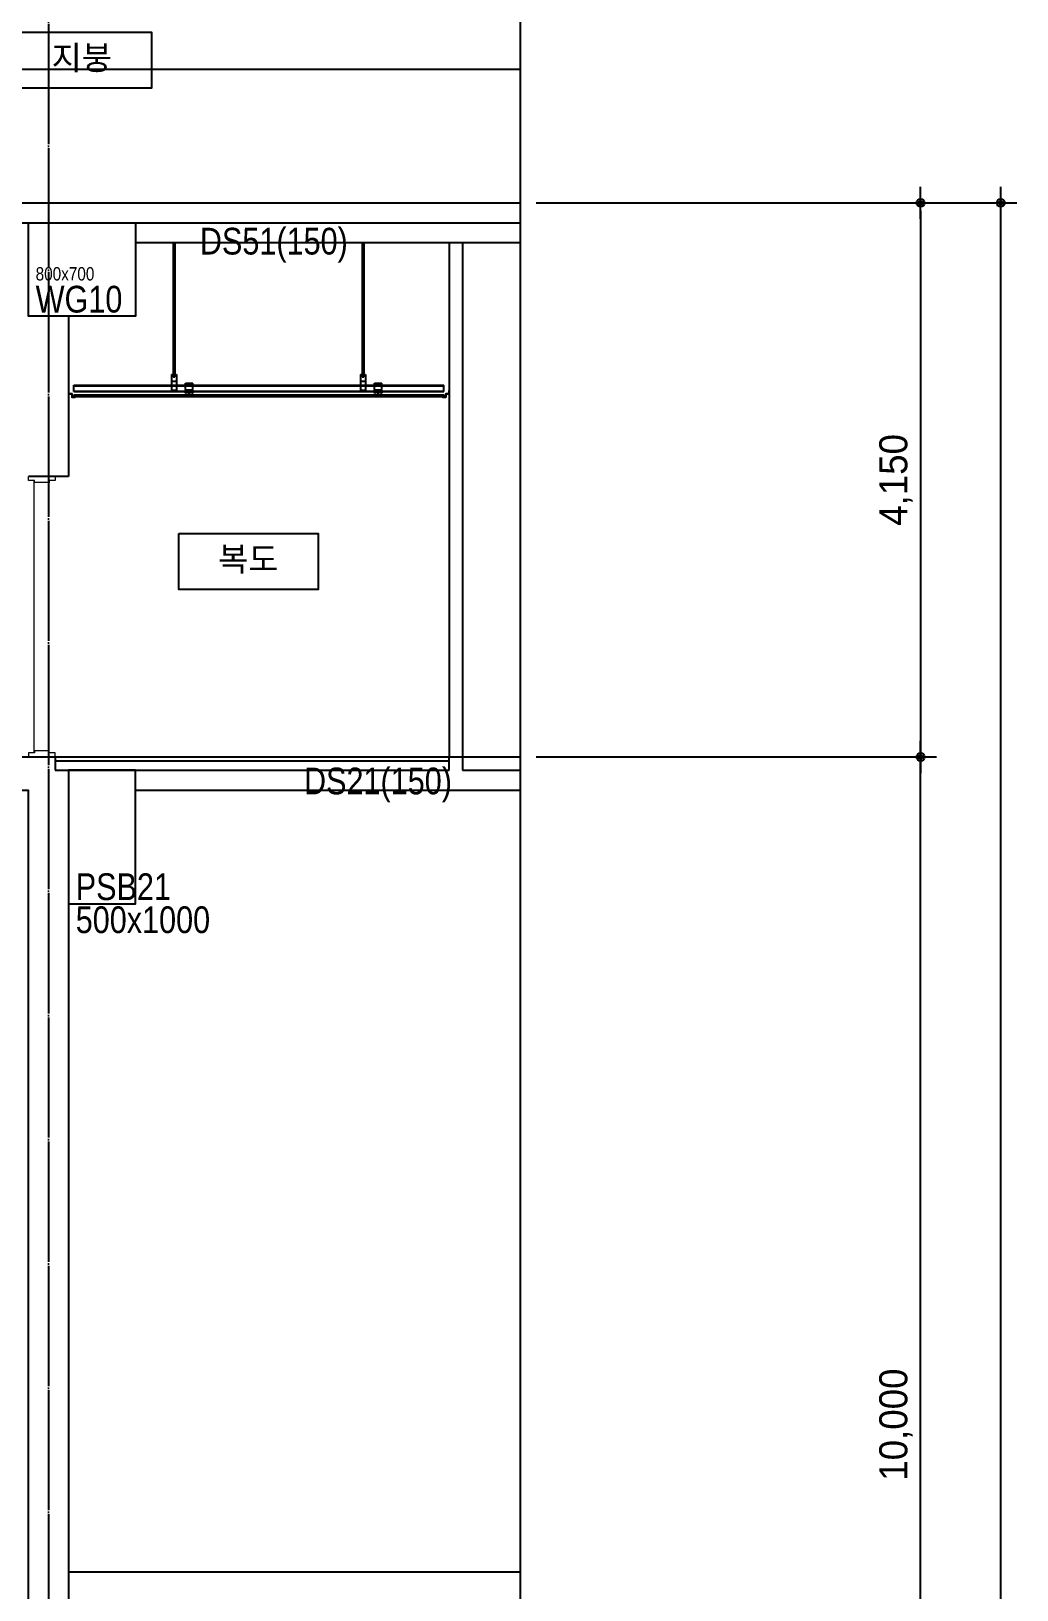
# Model space of a CAD drawing. Header units: millimetres. Extents: x 11948722 to 13111668, y -10771712 to -10232988.
# Drawn here: x 12080334 to 12087714, y -10542400 to -10530727 of the extents above; entities that cross this region are included whole.
import ezdxf
from ezdxf.enums import TextEntityAlignment as Align

# ---------------------------------------------------------------- set-up
doc = ezdxf.new("R2010")
doc.units = ezdxf.units.MM
doc.header["$LTSCALE"] = 150
doc.header["$MEASUREMENT"] = 0
doc.linetypes.add('CEN', pattern=[6.2, 6, -0.1, 0, -0.1])
doc.linetypes.add('Xref-계단단면도$0$HIDDEN', pattern=[0.375, 0.25, -0.125])
doc.layers.get('0').update_dxf_attribs({"linetype": 'CONTINUOUS'})
doc.layers.get('Defpoints').update_dxf_attribs({"color": 117, "linetype": 'CONTINUOUS'})
for name, color, linetype in [('A-FIN-4', 9, 'CONTINUOUS'), ('A-중심선', 10, 'CEN'), ('CON-C', 2, 'CONTINUOUS'), ('helco', 7, 'CONTINUOUS'), ('Xref-계단단면도$0$3 dim0', 7, 'CONTINUOUS'), ('Xref-계단단면도$0$4', 4, 'CONTINUOUS'), ('Xref-계단단면도$0$8', 8, 'CONTINUOUS'), ('Xref-계단단면도$0$ELE-3', 6, 'CONTINUOUS'), ('Xref-계단단면도$0$FIN', 5, 'CONTINUOUS'), ('Xref-계단단면도$0$TEX', 3, 'CONTINUOUS'), ('Xref-계단단면도$0$TEX-SYM', 3, 'CONTINUOUS')]:
    doc.layers.add(name, color=color, linetype=linetype)
doc.layers.add('Xref-계단단면도$0$A-DOR', color=4, linetype='CONTINUOUS', lineweight=0)
doc.styles.add('A.NARROW', font='ARIALN.TTF')
doc.styles.add('Xref-계단단면도$0$나눔고딕 Se', font='')
doc.styles.add('Xref-계단단면도$0$돋움', font='')
doc.styles.get('Xref-계단단면도$0$나눔고딕 Se').set_extended_font_data('Dotum')
doc.styles.get('Xref-계단단면도$0$돋움').set_extended_font_data('Dotum')
doc.dimstyles.new('Xref-계단단면도$0$A1-100', dxfattribs={"dimtxt": 3, "dimasz": 1, "dimexe": 2, "dimexo": 2, "dimgap": 1, "dimtad": 1, "dimdec": 0, "dimzin": 12, "dimdsep": 46, "dimlunit": 6, "dimtxsty": 'Xref-계단단면도$0$나눔고딕 Se', "dimblk1": 'Xref-계단단면도$0$DIMDOT', "dimblk2": 'Xref-계단단면도$0$DIMDOT', "dimsah": 1, "dimcen": -1, "dimdle": 2, "dimclrd": 256, "dimclre": 256, "dimclrt": 3, "dimadec": 0, "dimazin": 0, "dimtfac": 1, "dimtdec": 0, "dimtix": 1, "dimtmove": 2, "dimatfit": 3, "dimldrblk": 'Xref-계단단면도$0$DIMDOT', "dimfxl": 1, "dimtvp": 1, "dimtolj": 1, "dimtzin": 12, "dimlwd": -1, "dimlwe": -1, "dimarcsym": 0})

# ---------------------------------------------------------------- blocks, each defined once
blk = doc.blocks.new('Xref-계단단면도$0$DIMDOT')
at = {"color": 0}
blk.add_line((-2, 0), (2, 0), dxfattribs=at)
for radius in [0.5, 0.25]:
    blk.add_circle((0, 0), radius, dxfattribs=at)
blk = doc.blocks.new('*D742')
at = {"layer": 'Defpoints', "color": 0, "transparency": 16777216}
for p in [(12083994, -10532013), (12087594, -10532013), (12083994, -10566163)]:
    blk.add_point(p, dxfattribs=at)
at = {"layer": 'Xref-계단단면도$0$3 dim0', "transparency": 16777216}
for p, q in [((12084114, -10532013), (12087714, -10532013)), ((12087594, -10566103), (12087594, -10532073)), ((12084114, -10566163), (12087714, -10566163))]:
    blk.add_line(p, q, dxfattribs=at)
at = {"layer": 'Xref-계단단면도$0$3 dim0', "transparency": 16777216, "xscale": 60, "yscale": 60, "zscale": 60}
for p, rotation in [((12087594, -10532013), 90), ((12087594, -10566163), 270)]:
    blk.add_blockref('Xref-계단단면도$0$DIMDOT', p, dxfattribs=dict(at, rotation=rotation))
at = {"layer": 'Xref-계단단면도$0$3 dim0', "color": 3, "transparency": 16777216, "insert": (12087409, -10549088), "char_height": 210, "attachment_point": 5, "rotation": 90, "style": 'Xref-계단단면도$0$나눔고딕 Se'}
blk.add_mtext('\\A1;34,150', dxfattribs=at)
blk = doc.blocks.new('*D743')
at = {"layer": 'Defpoints', "color": 0, "transparency": 16777216}
for p in [(12083994, -10532013), (12083994, -10536163), (12086994, -10536163)]:
    blk.add_point(p, dxfattribs=at)
at = {"layer": 'Xref-계단단면도$0$3 dim0', "transparency": 16777216}
for p, q in [((12084114, -10532013), (12087114, -10532013)), ((12086994, -10532073), (12086994, -10536103)), ((12084114, -10536163), (12087114, -10536163))]:
    blk.add_line(p, q, dxfattribs=at)
at = {"layer": 'Xref-계단단면도$0$3 dim0', "transparency": 16777216, "xscale": 60, "yscale": 60, "zscale": 60}
for p, rotation in [((12086994, -10532013), 90), ((12086994, -10536163), 270)]:
    blk.add_blockref('Xref-계단단면도$0$DIMDOT', p, dxfattribs=dict(at, rotation=rotation))
at = {"layer": 'Xref-계단단면도$0$3 dim0', "color": 3, "transparency": 16777216, "insert": (12086809, -10534088), "char_height": 210, "attachment_point": 5, "rotation": 90, "style": 'Xref-계단단면도$0$나눔고딕 Se'}
blk.add_mtext('\\A1;4,150', dxfattribs=at)
blk = doc.blocks.new('*D744')
at = {"layer": 'Defpoints', "color": 0, "transparency": 16777216}
for p in [(12083994, -10536163), (12086994, -10536163), (12083994, -10546163)]:
    blk.add_point(p, dxfattribs=at)
at = {"layer": 'Xref-계단단면도$0$3 dim0', "transparency": 16777216}
for p, q in [((12084114, -10536163), (12087114, -10536163)), ((12086994, -10546103), (12086994, -10536223)), ((12084114, -10546163), (12087114, -10546163))]:
    blk.add_line(p, q, dxfattribs=at)
at = {"layer": 'Xref-계단단면도$0$3 dim0', "transparency": 16777216, "xscale": 60, "yscale": 60, "zscale": 60}
for p, rotation in [((12086994, -10536163), 90), ((12086994, -10546163), 270)]:
    blk.add_blockref('Xref-계단단면도$0$DIMDOT', p, dxfattribs=dict(at, rotation=rotation))
at = {"layer": 'Xref-계단단면도$0$3 dim0', "color": 3, "transparency": 16777216, "insert": (12086809, -10541163), "char_height": 210, "attachment_point": 5, "rotation": 90, "style": 'Xref-계단단면도$0$나눔고딕 Se'}
blk.add_mtext('\\A1;10,000', dxfattribs=at)

msp = doc.modelspace()

# ---------------------------------------------------------------- linework, layer by layer
at = {"layer": 'A-FIN-4'}
for p, q in [((12076713.6, -10532012.8), (12083994.3, -10532012.8)), ((12080513.6, -10536162.8), (12083463.6, -10536162.8)), ((12083563.6, -10536162.8), (12083994.3, -10536162.8)), ((12080513.6, -10536192.8), (12083463.6, -10536192.8))]:
    msp.add_line(p, q, dxfattribs=at)
at = {"layer": 'A-중심선'}
msp.add_line((12080463.6, -10528812.8), (12080463.6, -10576355.8), dxfattribs=at)
at = {"layer": 'A-중심선', "linetype": 'ByBlock', "ltscale": 0.5}
for p, q in [((12066368.4, -10531012.8), (12083994.3, -10531012.8)), ((12066368.4, -10532012.8), (12083994.3, -10532012.8)), ((12066368.4, -10536162.8), (12083994.3, -10536162.8))]:
    msp.add_line(p, q, dxfattribs=at)
at = {"layer": 'CON-C', "ltscale": 1200}
for p, q in [((12076713.6, -10532162.8), (12083994.3, -10532162.8)), ((12083994.3, -10532312.8), (12081113.6, -10532312.8)), ((12080613.6, -10532862.8), (12080613.6, -10534062.8)), ((12080613.6, -10534062.8), (12080313.6, -10534062.8)), ((12080313.6, -10536162.8), (12080513.6, -10536162.8)), ((12080513.6, -10536162.8), (12080513.6, -10536262.8)), ((12083463.6, -10536262.8), (12083463.6, -10536162.8)), ((12083463.6, -10536162.8), (12083563.6, -10536162.8)), ((12083563.6, -10536162.8), (12083563.6, -10536262.8)), ((12080513.6, -10536262.8), (12083463.6, -10536262.8)), ((12083563.6, -10536262.8), (12083994.3, -10536262.8))]:
    msp.add_line(p, q, dxfattribs=at)
at = {"layer": 'CON-C'}
for points in [[(12080313.6, -10532162.8), (12081113.6, -10532162.8), (12081113.6, -10532862.8), (12080313.6, -10532862.8)], [(12080613.6, -10537262.8), (12081113.6, -10537262.8), (12081113.6, -10536262.8), (12080613.6, -10536262.8)]]:
    msp.add_lwpolyline(points, close=True, dxfattribs=at)
at = {"layer": 'CON-C', "ltscale": 1200, "flags": 128}
for points in [[(12080613.6, -10537222.8), (12080613.6, -10537222.8), (12080613.6, -10544062.8), (12080313.6, -10544062.8), (12080313.6, -10536412.8), (12076713.6, -10536412.8), (12076713.6, -10540362.8)], [(12083994.3, -10536412.8), (12081113.6, -10536412.8)]]:
    msp.add_lwpolyline(points, dxfattribs=at)
at = {"layer": 'Defpoints', "ltscale": 1200}
msp.add_lwpolyline([(12066368.4, -10525959.4), (12083994.3, -10525959.4), (12083994.3, -10580443.8), (12066368.4, -10580443.8)], close=True, dxfattribs=at)
at = {"layer": 'helco'}
for p, q in [((12083463.6, -10532312.8), (12083463.6, -10536162.8)), ((12083563.6, -10532312.8), (12083563.6, -10536162.8))]:
    msp.add_line(p, q, dxfattribs=at)
at = {"layer": 'Xref-계단단면도$0$4', "ltscale": 0.1}
for points in [[(12080663.6, -10533468.8), (12080663.6, -10533462.8), (12080662.6, -10533462.8), (12080662.6, -10533467.8), (12080639.6, -10533467.8), (12080639.6, -10533442.8), (12080614.6, -10533442.8), (12080614.6, -10533418.8), (12080613.6, -10533418.8), (12080613.6, -10533443.8), (12080638.6, -10533443.8), (12080638.6, -10533468.8), (12080663.6, -10533468.8)], [(12083413.6, -10533468.8), (12083413.6, -10533462.8), (12083414.6, -10533462.8), (12083414.6, -10533467.8), (12083437.6, -10533467.8), (12083437.6, -10533442.8), (12083462.6, -10533442.8), (12083462.6, -10533418.8), (12083463.6, -10533418.8), (12083463.6, -10533443.8), (12083438.6, -10533443.8), (12083438.6, -10533468.8), (12083413.6, -10533468.8)]]:
    msp.add_lwpolyline(points, dxfattribs=at)
at = {"layer": 'Xref-계단단면도$0$8'}
for p, q in [((12081397.4, -10532312.8), (12081397.4, -10533291.5)), ((12081408.6, -10532312.8), (12081408.6, -10533291.5)), ((12082812.2, -10532312.8), (12082812.2, -10533291.5)), ((12082823.4, -10532312.8), (12082823.4, -10533291.5)), ((12081384.3, -10533297.8), (12081384.3, -10533416.5)), ((12081384.3, -10533297.8), (12081421.8, -10533297.8)), ((12081384.3, -10533301.5), (12081421.8, -10533301.5)), ((12081384.3, -10533347.8), (12081421.8, -10533347.8)), ((12081391.8, -10533294), (12081414.3, -10533294)), ((12081391.8, -10533294), (12081391.8, -10533297.8)), ((12081391.8, -10533301.5), (12081391.8, -10533305.3)), ((12081391.8, -10533305.3), (12081414.3, -10533305.3)), ((12081395.5, -10533294), (12081395.5, -10533297.8)), ((12081395.5, -10533301.5), (12081395.5, -10533305.3)), ((12081397.4, -10533289), (12081408.6, -10533289)), ((12081397.4, -10533291.5), (12081408.6, -10533291.5)), ((12081397.4, -10533305.3), (12081397.4, -10533316.5)), ((12081397.4, -10533306.5), (12081408.6, -10533306.5)), ((12081397.4, -10533309), (12081408.6, -10533309)), ((12081397.4, -10533311.5), (12081408.6, -10533311.5)), ((12081397.4, -10533314), (12081408.6, -10533314)), ((12081397.4, -10533314), (12081408.6, -10533314)), ((12081397.4, -10533316.5), (12081408.6, -10533316.5)), ((12081408.6, -10533305.3), (12081408.6, -10533316.5)), ((12081410.5, -10533294), (12081410.5, -10533297.8)), ((12081410.5, -10533301.5), (12081410.5, -10533305.3)), ((12081414.3, -10533294), (12081414.3, -10533297.8)), ((12081414.3, -10533301.5), (12081414.3, -10533305.3)), ((12081421.8, -10533297.8), (12081421.8, -10533416.5)), ((12081489, -10533364), (12081545.2, -10533364)), ((12081489, -10533407.8), (12081489, -10533364)), ((12081489, -10533366.5), (12081545.2, -10533366.5)), ((12081497.7, -10533369.4), (12081497.7, -10533364)), ((12081512.7, -10533369.4), (12081512.7, -10533364)), ((12081521.5, -10533369.4), (12081521.5, -10533364)), ((12081536.5, -10533369.4), (12081536.5, -10533364)), ((12081545.2, -10533407.8), (12081545.2, -10533364)), ((12082799, -10533297.8), (12082799, -10533416.5)), ((12082799, -10533297.8), (12082836.5, -10533297.8)), ((12082799, -10533301.5), (12082836.5, -10533301.5)), ((12082799, -10533347.8), (12082836.5, -10533347.8)), ((12082806.5, -10533294), (12082829, -10533294)), ((12082806.5, -10533294), (12082806.5, -10533297.8)), ((12082806.5, -10533301.5), (12082806.5, -10533305.3)), ((12082806.5, -10533305.3), (12082829, -10533305.3)), ((12082810.3, -10533294), (12082810.3, -10533297.8)), ((12082810.3, -10533301.5), (12082810.3, -10533305.3)), ((12082812.2, -10533289), (12082823.4, -10533289)), ((12082812.2, -10533291.5), (12082823.4, -10533291.5)), ((12082812.2, -10533305.3), (12082812.2, -10533316.5)), ((12082812.2, -10533306.5), (12082823.4, -10533306.5)), ((12082812.2, -10533309), (12082823.4, -10533309)), ((12082812.2, -10533311.5), (12082823.4, -10533311.5)), ((12082812.2, -10533314), (12082823.4, -10533314)), ((12082812.2, -10533314), (12082823.4, -10533314)), ((12082812.2, -10533316.5), (12082823.4, -10533316.5)), ((12082823.4, -10533305.3), (12082823.4, -10533316.5)), ((12082825.3, -10533294), (12082825.3, -10533297.8)), ((12082825.3, -10533301.5), (12082825.3, -10533305.3)), ((12082829, -10533294), (12082829, -10533297.8)), ((12082829, -10533301.5), (12082829, -10533305.3)), ((12082836.5, -10533297.8), (12082836.5, -10533416.5)), ((12082903.8, -10533364), (12082960, -10533364)), ((12082903.8, -10533407.8), (12082903.8, -10533364)), ((12082903.8, -10533366.5), (12082960, -10533366.5)), ((12082912.5, -10533369.4), (12082912.5, -10533364)), ((12082927.5, -10533369.4), (12082927.5, -10533364)), ((12082936.3, -10533369.4), (12082936.3, -10533364)), ((12082951.3, -10533369.4), (12082951.3, -10533364)), ((12082960, -10533407.8), (12082960, -10533364)), ((12081384.3, -10533416.5), (12081421.8, -10533416.5)), ((12081489, -10533375.3), (12081492.7, -10533375.3)), ((12081495.2, -10533414), (12081489, -10533407.8)), ((12081489, -10533414), (12081495.2, -10533414)), ((12081489, -10533437.8), (12081489, -10533414)), ((12081496.5, -10533437.8), (12081489, -10533437.8)), ((12081491.5, -10533435.3), (12081491.5, -10533416.5)), ((12081491.5, -10533416.5), (12081495.2, -10533416.5)), ((12081491.5, -10533424), (12081542.7, -10533424)), ((12081494.4, -10533435.3), (12081491.5, -10533435.3)), ((12081494.7, -10533375.3), (12081497.7, -10533375.3)), ((12081495.2, -10533416.5), (12081495.2, -10533414)), ((12081495.2, -10533414), (12081539, -10533414)), ((12081497.7, -10533375.3), (12081497.7, -10533371.1)), ((12081525.2, -10533437.8), (12081509, -10533437.8)), ((12081523.1, -10533435.3), (12081511.1, -10533435.3)), ((12081512.7, -10533375.3), (12081512.7, -10533371.1)), ((12081512.7, -10533375.3), (12081515.8, -10533375.3)), ((12081517.5, -10533375.3), (12081521.5, -10533375.3)), ((12081521.5, -10533375.3), (12081521.5, -10533371.1)), ((12081536.5, -10533375.3), (12081536.5, -10533371.1)), ((12081536.5, -10533375.3), (12081540.3, -10533375.3)), ((12081545.2, -10533437.8), (12081537.7, -10533437.8)), ((12081539, -10533414), (12081545.2, -10533407.8)), ((12081539, -10533414), (12081545.2, -10533414)), ((12081539, -10533416.5), (12081539, -10533414)), ((12081539, -10533416.5), (12081542.7, -10533416.5)), ((12081542.7, -10533435.3), (12081539.9, -10533435.3)), ((12081541.6, -10533375.3), (12081545.2, -10533375.3)), ((12081542.7, -10533416.5), (12081542.7, -10533435.3)), ((12081545.2, -10533414), (12081545.2, -10533437.8)), ((12082799, -10533416.5), (12082836.5, -10533416.5)), ((12082903.8, -10533375.3), (12082907.5, -10533375.3)), ((12082910, -10533414), (12082903.8, -10533407.8)), ((12082903.8, -10533414), (12082910, -10533414)), ((12082903.8, -10533437.8), (12082903.8, -10533414)), ((12082911.3, -10533437.8), (12082903.8, -10533437.8)), ((12082906.3, -10533435.3), (12082906.3, -10533416.5)), ((12082906.3, -10533416.5), (12082910, -10533416.5)), ((12082906.3, -10533424), (12082957.5, -10533424)), ((12082909.2, -10533435.3), (12082906.3, -10533435.3)), ((12082909.5, -10533375.3), (12082912.5, -10533375.3)), ((12082910, -10533416.5), (12082910, -10533414)), ((12082910, -10533414), (12082953.8, -10533414)), ((12082912.5, -10533375.3), (12082912.5, -10533371.1)), ((12082940, -10533437.8), (12082923.8, -10533437.8)), ((12082937.9, -10533435.3), (12082925.9, -10533435.3)), ((12082927.5, -10533375.3), (12082927.5, -10533371.1)), ((12082927.5, -10533375.3), (12082930.6, -10533375.3)), ((12082932.3, -10533375.3), (12082936.3, -10533375.3)), ((12082936.3, -10533375.3), (12082936.3, -10533371.1)), ((12082951.3, -10533375.3), (12082951.3, -10533371.1)), ((12082951.3, -10533375.3), (12082955.1, -10533375.3)), ((12082960, -10533437.8), (12082952.5, -10533437.8)), ((12082953.8, -10533414), (12082960, -10533407.8)), ((12082953.8, -10533414), (12082960, -10533414)), ((12082953.8, -10533416.5), (12082953.8, -10533414)), ((12082953.8, -10533416.5), (12082957.5, -10533416.5)), ((12082957.5, -10533435.3), (12082954.7, -10533435.3)), ((12082956.4, -10533375.3), (12082960, -10533375.3)), ((12082957.5, -10533416.5), (12082957.5, -10533435.3)), ((12082960, -10533414), (12082960, -10533437.8))]:
    msp.add_line(p, q, dxfattribs=at)
at = {"layer": 'Xref-계단단면도$0$8', "linetype": 'Xref-계단단면도$0$HIDDEN', "ltscale": 0.1}
for p, q in [((12080652.6, -10533382.8), (12083424.6, -10533382.8)), ((12080652.6, -10533422.8), (12083424.6, -10533422.8))]:
    msp.add_line(p, q, dxfattribs=at)
at = {"layer": 'Xref-계단단면도$0$8'}
for centre, radius, start, end in [((12081502.7, -10533437.8), 8.75, 16.60155, 163.39845), ((12081502.7, -10533437.8), 6.25, 0, 180), ((12081531.5, -10533437.8), 8.75, 16.60155, 163.39845), ((12081531.5, -10533437.8), 6.25, 0, 180), ((12082917.5, -10533437.8), 8.75, 16.60155, 163.39845), ((12082917.5, -10533437.8), 6.25, 0, 180), ((12082946.3, -10533437.8), 8.75, 16.60155, 163.39845), ((12082946.3, -10533437.8), 6.25, 0, 180)]:
    msp.add_arc(centre, radius, start, end, dxfattribs=at)
at = {"layer": 'Xref-계단단면도$0$A-DOR'}
for points in [[(12080313.6, -10534062.8), (12080513.6, -10534062.8), (12080513.6, -10534092.8), (12080468.6, -10534092.8), (12080468.6, -10534107.8), (12080358.6, -10534107.8), (12080358.6, -10534092.8), (12080313.6, -10534092.8)], [(12080313.6, -10536162.8), (12080513.6, -10536162.8), (12080513.6, -10536132.8), (12080468.6, -10536132.8), (12080468.6, -10536117.8), (12080358.6, -10536117.8), (12080358.6, -10536132.8), (12080313.6, -10536132.8)]]:
    msp.add_lwpolyline(points, close=True, dxfattribs=at)
msp.add_lwpolyline([(12080353.6, -10534092.8), (12080353.6, -10536132.8)], dxfattribs=at)
at = {"layer": 'Xref-계단단면도$0$ELE-3'}
msp.add_line((12083994.3, -10542267.8), (12080613.6, -10542267.8), dxfattribs=at)
at = {"layer": 'Xref-계단단면도$0$FIN', "color": 8}
for p, q in [((12080652.6, -10533379), (12083424.6, -10533379)), ((12080652.6, -10533426.5), (12080652.6, -10533379)), ((12080652.6, -10533426.5), (12083424.6, -10533426.5)), ((12083424.6, -10533426.5), (12083424.6, -10533379))]:
    msp.add_line(p, q, dxfattribs=at)
at = {"layer": 'Xref-계단단면도$0$FIN', "color": 150}
for p, q in [((12080652.6, -10533450.3), (12083424.6, -10533450.3)), ((12080652.6, -10533462.8), (12083424.6, -10533462.8))]:
    msp.add_line(p, q, dxfattribs=at)
at = {"layer": 'Xref-계단단면도$0$FIN', "color": 150, "flags": 128}
for points in [[(12080652.6, -10533450.3), (12080652.6, -10533462.8)], [(12083424.6, -10533450.3), (12083424.6, -10533462.8)]]:
    msp.add_lwpolyline(points, dxfattribs=at)
at = {"layer": 'Xref-계단단면도$0$TEX-SYM'}
for points in [[(12080191.4, -10530734), (12081235.8, -10530734), (12081235.8, -10531154), (12080191.4, -10531154)], [(12081438.2, -10534489.1), (12082482.6, -10534489.1), (12082482.6, -10534909.1), (12081438.2, -10534909.1)]]:
    msp.add_lwpolyline(points, close=True, dxfattribs=at)

# ---------------------------------------------------------------- texts
at = {"layer": 'Defpoints', "style": 'A.NARROW'}
for s, height, p in [('DS51(150)', 200, (12081596.9, -10532299.9)), ('800x700', 100, (12080367.2, -10532544.3)), ('WG10', 200, (12080367.2, -10532734.4)), ('DS21(150)', 200, (12082376.6, -10536342.8)), ('PSB21', 200, (12080667.2, -10537134.4)), ('500x1000', 200, (12080667.2, -10537381.8))]:
    msp.add_text(s, height=height, dxfattribs=at).set_placement(p, align=Align.MIDDLE_LEFT)
at = {"layer": 'Xref-계단단면도$0$TEX', "style": 'Xref-계단단면도$0$돋움'}
for s, p in [('지붕', (12080486.8, -10530925.9)), ('복도', (12081733.6, -10534681))]:
    msp.add_text(s, height=180, dxfattribs=at).set_placement(p, align=Align.MIDDLE_LEFT)

# ---------------------------------------------------------------- dimensions: what is measured, and where the dimension line sits
at = {"layer": 'Xref-계단단면도$0$3 dim0'}
for base, p1, p2, angle, picture, middle in [((12087594.3, -10532012.8), (12083994.3, -10566162.8), (12083994.3, -10532012.8), 90, '*D742', (12087409, -10549087.8)), ((12086994.3, -10536162.8), (12083994.3, -10532012.8), (12083994.3, -10536162.8), 90, '*D743', (12086809, -10534087.8)), ((12086994.3, -10536162.8), (12083994.3, -10546162.8), (12083994.3, -10536162.8), 270, '*D744', (12086809, -10541162.8))]:
    dim = msp.add_linear_dim(base=base, p1=p1, p2=p2, angle=angle, dimstyle='Xref-계단단면도$0$A1-100', override={"dimscale": 60, "dimtxt": 3.5}, dxfattribs=at)
    dim.commit()
    dim.dimension.update_dxf_attribs({"geometry": picture, "text_midpoint": middle})

doc.saveas('drawing.dxf')
